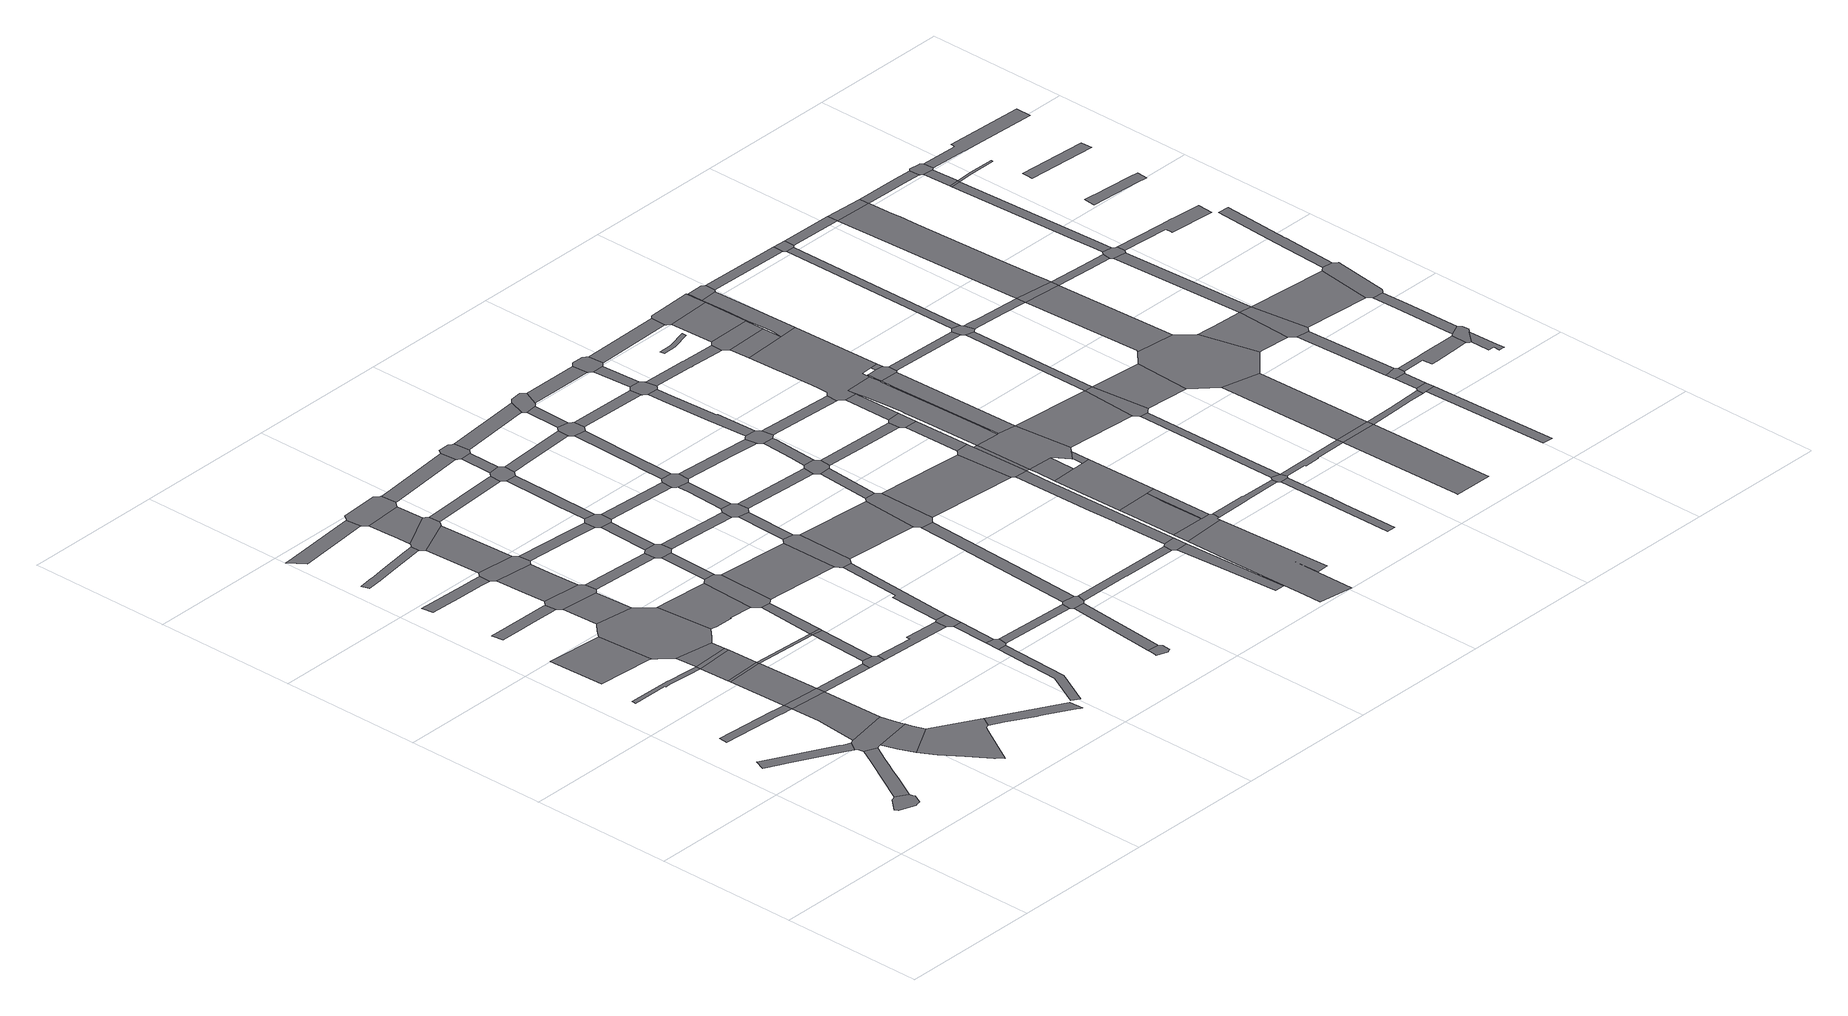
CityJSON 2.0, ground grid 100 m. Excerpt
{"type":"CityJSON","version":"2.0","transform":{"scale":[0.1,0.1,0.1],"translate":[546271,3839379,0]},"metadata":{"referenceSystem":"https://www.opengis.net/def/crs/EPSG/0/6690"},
"CityObjects":{
"road1":{"type":"Road","geometry":[{"type":"MultiSurface","lod":"1","boundaries":[[[0,1,2,3,4,5,6,7,8,9,10,11,12,13,14]]]}]},
"road2":{"type":"Road","attributes":{"RoadStructureAttribute.sectionType":"1"},"geometry":[{"type":"MultiSurface","lod":"1","boundaries":[[[15,16,17,18,19,20,21,22,23,24,25]]]}]},
"road3":{"type":"Road","attributes":{"RoadStructureAttribute.sectionType":"1"},"geometry":[{"type":"MultiSurface","lod":"1","boundaries":[[[26,27,28,0,14,29,30,31,32,33,34,35]]]}]},
"road4":{"type":"Road","attributes":{"RoadStructureAttribute.sectionType":"1"},"geometry":[{"type":"MultiSurface","lod":"1","boundaries":[[[36,37,38,39,40,41,42,43,44]]]}]},
"road5":{"type":"Road","attributes":{"RoadStructureAttribute.sectionType":"1"},"geometry":[{"type":"MultiSurface","lod":"1","boundaries":[[[45,46,47,48,49,50,51,52,53,54,55]]]}]},
"road6":{"type":"Road","geometry":[{"type":"MultiSurface","lod":"1","boundaries":[[[56,57,58,59,60,25,24,61,62,26,35,63,64,65]]]}]},
"road7":{"type":"Road","attributes":{"RoadStructureAttribute.sectionType":"1"},"geometry":[{"type":"MultiSurface","lod":"1","boundaries":[[[66,65,64,67,68,69]]]}]},
"road8":{"type":"Road","attributes":{"function":"2","RoadStructureAttribute.sectionType":"1"},"geometry":[{"type":"MultiSurface","lod":"1","boundaries":[[[70,71,72,73,74,75]]]}]},
"road9":{"type":"Road","attributes":{"RoadStructureAttribute.sectionType":"1"},"geometry":[{"type":"MultiSurface","lod":"1","boundaries":[[[43,76,77,60,59,78]]]}]},
"road10":{"type":"Road","geometry":[{"type":"MultiSurface","lod":"1","boundaries":[[[79,69,68,80,81,82,83,84,85,86,87,88,89]]]}]},
"road11":{"type":"Road","geometry":[{"type":"MultiSurface","lod":"1","boundaries":[[[44,43,78,90]]]}]},
"road12":{"type":"Road","attributes":{"RoadStructureAttribute.sectionType":"1"},"geometry":[{"type":"MultiSurface","lod":"1","boundaries":[[[91,92,93,94,44,90]]]}]},
"road13":{"type":"Road","attributes":{"RoadStructureAttribute.sectionType":"1"},"geometry":[{"type":"MultiSurface","lod":"1","boundaries":[[[95,96,97,98,99,100,101,102,103]]]}]},
"road14":{"type":"Road","geometry":[{"type":"MultiSurface","lod":"1","boundaries":[[[104,105,93,92]]]}]},
"road15":{"type":"Road","attributes":{"RoadStructureAttribute.sectionType":"1"},"geometry":[{"type":"MultiSurface","lod":"1","boundaries":[[[106,107,105,104]]]}]},
"road16":{"type":"Road","geometry":[{"type":"MultiSurface","lod":"1","boundaries":[[[108,55,54,107,106]]]}]},
"road17":{"type":"Road","attributes":{"RoadStructureAttribute.sectionType":"1"},"geometry":[{"type":"MultiSurface","lod":"1","boundaries":[[[109,110,111,112,113,114,115,116]]]}]},
"road18":{"type":"Road","attributes":{"RoadStructureAttribute.sectionType":"1"},"geometry":[{"type":"MultiSurface","lod":"1","boundaries":[[[117,118,55,108,119]]]}]},
"road19":{"type":"Road","attributes":{"RoadStructureAttribute.sectionType":"1"},"geometry":[{"type":"MultiSurface","lod":"1","boundaries":[[[120,121,122,123,124,125,126,127,128,129,130]]]}]},
"road20":{"type":"Road","geometry":[{"type":"MultiSurface","lod":"1","boundaries":[[[131,132,133,75,74,134,117,119,135,136,137,138]]]}]},
"road21":{"type":"Road","attributes":{"RoadStructureAttribute.sectionType":"1"},"geometry":[{"type":"MultiSurface","lod":"1","boundaries":[[[90,78,139,140]]]}]},
"road22":{"type":"Road","attributes":{"RoadStructureAttribute.sectionType":"1"},"geometry":[{"type":"MultiSurface","lod":"1","boundaries":[[[141,142,143,144,145]]]}]},
"road23":{"type":"Road","attributes":{"RoadStructureAttribute.sectionType":"1"},"geometry":[{"type":"MultiSurface","lod":"1","boundaries":[[[146,131,138,147]]]}]},
"road24":{"type":"Road","attributes":{"RoadStructureAttribute.sectionType":"1"},"geometry":[{"type":"MultiSurface","lod":"1","boundaries":[[[89,88,148,149,150,151,152,153,154,155]]]}]},
"road25":{"type":"Road","geometry":[{"type":"MultiSurface","lod":"1","boundaries":[[[156,157,103,102,158,146,147,159,160,161,162,163]]]}]},
"road26":{"type":"Road","attributes":{"RoadStructureAttribute.sectionType":"1"},"geometry":[{"type":"MultiSurface","lod":"1","boundaries":[[[104,92,164,165]]]}]},
"road27":{"type":"Road","attributes":{"RoadStructureAttribute.sectionType":"1"},"geometry":[{"type":"MultiSurface","lod":"1","boundaries":[[[166,167,156,163,168,169]]]}]},
"road28":{"type":"Road","geometry":[{"type":"MultiSurface","lod":"1","boundaries":[[[170,171,140,139,172,173,174]]]}]},
"road29":{"type":"Road","geometry":[{"type":"MultiSurface","lod":"1","boundaries":[[[175,116,115,176,166,169,177,178,179,180,181,182]]]}]},
"road30":{"type":"Road","attributes":{"RoadStructureAttribute.sectionType":"1"},"geometry":[{"type":"MultiSurface","lod":"1","boundaries":[[[164,170,174,183]]]}]},
"road31":{"type":"Road","attributes":{"RoadStructureAttribute.sectionType":"1"},"geometry":[{"type":"MultiSurface","lod":"1","boundaries":[[[184,185,186,175,182]]]}]},
"road32":{"type":"Road","attributes":{"function":"2","RoadStructureAttribute.sectionType":"1"},"geometry":[{"type":"MultiSurface","lod":"1","boundaries":[[[187,137,136,188,189,190,191,192]]]}]},
"road33":{"type":"Road","geometry":[{"type":"MultiSurface","lod":"1","boundaries":[[[165,164,183,193]]]}]},
"road34":{"type":"Road","geometry":[{"type":"MultiSurface","lod":"1","boundaries":[[[194,195,196,197,198,199,120,130,200,201,186,185,202,203,204]]]}]},
"road35":{"type":"Road","attributes":{"RoadStructureAttribute.sectionType":"1"},"geometry":[{"type":"MultiSurface","lod":"1","boundaries":[[[205,206,207,208,209,196,195]]]}]},
"road36":{"type":"Road","attributes":{"RoadStructureAttribute.sectionType":"1"},"geometry":[{"type":"MultiSurface","lod":"1","boundaries":[[[210,211,165,193,212,213]]]}]},
"road37":{"type":"Road","geometry":[{"type":"MultiSurface","lod":"1","boundaries":[[[214,215,216,217,218,219,141,145,220,221,206,205,222,223,224,225]]]}]},
"road38":{"type":"Road","attributes":{"RoadStructureAttribute.sectionType":"1"},"geometry":[{"type":"MultiSurface","lod":"1","boundaries":[[[162,161,226,227]]]}]},
"road39":{"type":"Road","attributes":{"RoadStructureAttribute.sectionType":"1"},"geometry":[{"type":"MultiSurface","lod":"1","boundaries":[[[228,229,230,231,232,233,234,235,236]]]}]},
"road40":{"type":"Road","attributes":{"RoadStructureAttribute.sectionType":"1"},"geometry":[{"type":"MultiSurface","lod":"1","boundaries":[[[237,238,239,240,173,172,241,242,243,244]]]}]},
"road41":{"type":"Road","geometry":[{"type":"MultiSurface","lod":"1","boundaries":[[[245,192,191,210,213,246,247,248]]]}]},
"road42":{"type":"Road","attributes":{"RoadStructureAttribute.sectionType":"1"},"geometry":[{"type":"MultiSurface","lod":"1","boundaries":[[[249,250,251,252,180,179,253,254,255,256]]]}]},
"road43":{"type":"Road","geometry":[{"type":"MultiSurface","lod":"1","boundaries":[[[257,228,236,258,259,260]]]}]},
"road44":{"type":"Road","attributes":{"RoadStructureAttribute.sectionType":"1"},"geometry":[{"type":"MultiSurface","lod":"1","boundaries":[[[261,262,263,245,248,264]]]}]},
"road45":{"type":"Road","attributes":{"RoadStructureAttribute.sectionType":"1"},"geometry":[{"type":"MultiSurface","lod":"1","boundaries":[[[265,257,260,266]]]}]},
"road46":{"type":"Road","geometry":[{"type":"MultiSurface","lod":"1","boundaries":[[[267,227,226,261,264,268,269,270,271]]]}]},
"road47":{"type":"Road","geometry":[{"type":"MultiSurface","lod":"1","boundaries":[[[272,244,243,273,274,265,266,275,276]]]}]},
"road48":{"type":"Road","attributes":{"RoadStructureAttribute.sectionType":"1"},"geometry":[{"type":"MultiSurface","lod":"1","boundaries":[[[277,278,279,204,203,280,281]]]}]},
"road49":{"type":"Road","attributes":{"RoadStructureAttribute.sectionType":"1"},"geometry":[{"type":"MultiSurface","lod":"1","boundaries":[[[282,283,267,271,284,285]]]}]},
"road50":{"type":"Road","attributes":{"function":"2","RoadStructureAttribute.sectionType":"1"},"geometry":[{"type":"MultiSurface","lod":"1","boundaries":[[[247,246,286,287,288]]]}]},
"road51":{"type":"Road","attributes":{"RoadStructureAttribute.sectionType":"1"},"geometry":[{"type":"MultiSurface","lod":"1","boundaries":[[[289,290,225,224,291]]]}]},
"road52":{"type":"Road","geometry":[{"type":"MultiSurface","lod":"1","boundaries":[[[292,293,256,255,294,282,285,295,296,297]]]}]},
"road53":{"type":"Road","attributes":{"RoadStructureAttribute.sectionType":"1"},"geometry":[{"type":"MultiSurface","lod":"1","boundaries":[[[298,299,300,301,272,276,302]]]}]},
"road54":{"type":"Road","attributes":{"RoadStructureAttribute.sectionType":"1"},"geometry":[{"type":"MultiSurface","lod":"1","boundaries":[[[259,258,303,304]]]}]},
"road55":{"type":"Road","geometry":[{"type":"MultiSurface","lod":"1","boundaries":[[[305,306,307,308,309,310,311,312,313]]]}]},
"road56":{"type":"Road","attributes":{"RoadStructureAttribute.sectionType":"1"},"geometry":[{"type":"MultiSurface","lod":"1","boundaries":[[[314,315,316,317,318,319,320,292,297]]]}]},
"road57":{"type":"Road","attributes":{"RoadStructureAttribute.sectionType":"1"},"geometry":[{"type":"MultiSurface","lod":"1","boundaries":[[[270,269,321,322,323]]]}]},
"road58":{"type":"Road","attributes":{"RoadStructureAttribute.sectionType":"1"},"geometry":[{"type":"MultiSurface","lod":"1","boundaries":[[[324,305,313,325,326]]]}]},
"road59":{"type":"Road","geometry":[{"type":"MultiSurface","lod":"1","boundaries":[[[327,328,329,277,281,330,317,316,331,332,333]]]}]},
"road60":{"type":"Road","geometry":[{"type":"MultiSurface","lod":"1","boundaries":[[[334,288,287,335,336,298,302,337,338,339,340,341,342]]]}]},
"road61":{"type":"Road","attributes":{"RoadStructureAttribute.sectionType":"1"},"geometry":[{"type":"MultiSurface","lod":"1","boundaries":[[[343,344,329,328]]]}]},
"road62":{"type":"Road","attributes":{"RoadStructureAttribute.sectionType":"1"},"geometry":[{"type":"MultiSurface","lod":"1","boundaries":[[[296,295,345,346]]]}]},
"road63":{"type":"Road","geometry":[{"type":"MultiSurface","lod":"1","boundaries":[[[347,348,349,350,289,291,351,352,344,343,353,354,355,356]]]}]},
"road64":{"type":"Road","geometry":[{"type":"MultiSurface","lod":"1","boundaries":[[[357,304,303,324,326,358,359,360,361]]]}]},
"road65":{"type":"Road","attributes":{"RoadStructureAttribute.sectionType":"1"},"geometry":[{"type":"MultiSurface","lod":"1","boundaries":[[[362,363,364,334,342,365]]]}]},
"road66":{"type":"Road","geometry":[{"type":"MultiSurface","lod":"1","boundaries":[[[366,367,323,322,362,365,368,369,370]]]}]},
"road67":{"type":"Road","attributes":{"RoadStructureAttribute.sectionType":"1"},"geometry":[{"type":"MultiSurface","lod":"1","boundaries":[[[371,372,373,366,370,374,375,376]]]}]},
"road68":{"type":"Road","attributes":{"RoadStructureAttribute.sectionType":"1"},"geometry":[{"type":"MultiSurface","lod":"1","boundaries":[[[377,378,333,332,379,380,381,382,383]]]}]},
"road69":{"type":"Road","attributes":{"function":"2","RoadStructureAttribute.sectionType":"1"},"geometry":[{"type":"MultiSurface","lod":"1","boundaries":[[[340,339,384,385]]]}]},
"road70":{"type":"Road","attributes":{"RoadStructureAttribute.sectionType":"1"},"geometry":[{"type":"MultiSurface","lod":"1","boundaries":[[[386,387,357,361,388,389]]]}]},
"road71":{"type":"Road","geometry":[{"type":"MultiSurface","lod":"1","boundaries":[[[390,391,346,345,392,371,376,393,394,395,396,397,398]]]}]},
"road72":{"type":"Road","attributes":{"RoadStructureAttribute.sectionType":"1"},"geometry":[{"type":"MultiSurface","lod":"1","boundaries":[[[399,356,355,400,401]]]}]},
"road73":{"type":"Road","attributes":{"RoadStructureAttribute.sectionType":"1"},"geometry":[{"type":"MultiSurface","lod":"1","boundaries":[[[402,403,404,390,398,405,406,407]]]}]},
"road74":{"type":"Road","attributes":{"RoadStructureAttribute.sectionType":"1"},"geometry":[{"type":"MultiSurface","lod":"1","boundaries":[[[369,368,408,409,410]]]}]},
"road75":{"type":"Road","attributes":{"RoadStructureAttribute.sectionType":"1"},"geometry":[{"type":"MultiSurface","lod":"1","boundaries":[[[360,359,411,412,413,414]]]}]},
"road76":{"type":"Road","geometry":[{"type":"MultiSurface","lod":"1","boundaries":[[[415,385,384,416,386,389,417,418,419,420,421,422]]]}]},
"road77":{"type":"Road","geometry":[{"type":"MultiSurface","lod":"1","boundaries":[[[423,377,383,402,407,424,425,426,427,428,429]]]}]},
"road78":{"type":"Road","attributes":{"RoadStructureAttribute.sectionType":"1"},"geometry":[{"type":"MultiSurface","lod":"1","boundaries":[[[430,431,423,429]]]}]},
"road79":{"type":"Road","attributes":{"RoadStructureAttribute.sectionType":"1"},"geometry":[{"type":"MultiSurface","lod":"1","boundaries":[[[432,395,394,433,434,435,436,437]]]}]},
"road80":{"type":"Road","attributes":{"RoadStructureAttribute.sectionType":"1"},"geometry":[{"type":"MultiSurface","lod":"1","boundaries":[[[438,439,440,415,422]]]}]},
"road81":{"type":"Road","geometry":[{"type":"MultiSurface","lod":"1","boundaries":[[[441,442,443,444,399,401,445,431,430,446,447,448]]]}]},
"road82":{"type":"Road","geometry":[{"type":"MultiSurface","lod":"1","boundaries":[[[449,410,409,450,440,439,451,452,453,454]]]}]},
"road83":{"type":"Road","attributes":{"RoadStructureAttribute.sectionType":"1"},"geometry":[{"type":"MultiSurface","lod":"1","boundaries":[[[455,456,457,458,459,460]]]}]},
"road84":{"type":"Road","attributes":{"RoadStructureAttribute.sectionType":"1"},"geometry":[{"type":"MultiSurface","lod":"1","boundaries":[[[426,425,461,462,463]]]}]},
"road85":{"type":"Road","attributes":{"RoadStructureAttribute.sectionType":"1"},"geometry":[{"type":"MultiSurface","lod":"1","boundaries":[[[464,465,466,449,454,467,468,469]]]}]},
"road86":{"type":"Road","geometry":[{"type":"MultiSurface","lod":"1","boundaries":[[[470,471,414,413,472,457,456]]]}]},
"road87":{"type":"Road","attributes":{"function":"2","RoadStructureAttribute.sectionType":"1"},"geometry":[{"type":"MultiSurface","lod":"1","boundaries":[[[473,419,418,474,475,476]]]}]},
"road88":{"type":"Road","geometry":[{"type":"MultiSurface","lod":"1","boundaries":[[[477,478,437,436,464,469,479,480,481,482]]]}]},
"road89":{"type":"Road","attributes":{"RoadStructureAttribute.sectionType":"1"},"geometry":[{"type":"MultiSurface","lod":"1","boundaries":[[[448,447,483,484,485]]]}]},
"road90":{"type":"Road","geometry":[{"type":"MultiSurface","lod":"1","boundaries":[[[486,487,488,489,490,491,492,493,494,495,496,497,498,499,500]]]}]},
"road91":{"type":"Road","attributes":{"RoadStructureAttribute.sectionType":"1"},"geometry":[{"type":"MultiSurface","lod":"1","boundaries":[[[501,502,503,477,482,504,505,506,507,508]]]}]},
"road92":{"type":"Road","attributes":{"RoadStructureAttribute.sectionType":"1"},"geometry":[{"type":"MultiSurface","lod":"1","boundaries":[[[509,510,511,512,471,470,513,514,515]]]}]},
"road93":{"type":"Road","attributes":{"RoadStructureAttribute.sectionType":"1"},"geometry":[{"type":"MultiSurface","lod":"1","boundaries":[[[453,452,516,517,518]]]}]},
"road94":{"type":"Road","geometry":[{"type":"MultiSurface","lod":"1","boundaries":[[[519,487,486,520,521,522,523,524,525,526,527,528]]]}]},
"road95":{"type":"Road","geometry":[{"type":"MultiSurface","lod":"1","boundaries":[[[529,530,463,462,531,501,508,532,533,534,535,536]]]}]},
"road96":{"type":"Road","attributes":{"function":"1","RoadStructureAttribute.sectionType":"7"},"geometry":[{"type":"MultiSurface","lod":"1","boundaries":[[[537,538,539,540,541,542,519,528]]]}]},
"road97":{"type":"Road","attributes":{"RoadStructureAttribute.sectionType":"1"},"geometry":[{"type":"MultiSurface","lod":"1","boundaries":[[[543,544,529,536]]]}]},
"road98":{"type":"Road","geometry":[{"type":"MultiSurface","lod":"1","boundaries":[[[545,546,547,485,484,548,549,544,543,550,551,552,553,554,555,556]]]}]},
"road99":{"type":"Road","attributes":{"RoadStructureAttribute.sectionType":"1"},"geometry":[{"type":"MultiSurface","lod":"1","boundaries":[[[481,480,557,558]]]}]},
"road100":{"type":"Road","geometry":[{"type":"MultiSurface","lod":"1","boundaries":[[[559,560,561,476,475,509,515,562]]]}]},
"road101":{"type":"Road","attributes":{"RoadStructureAttribute.sectionType":"1"},"geometry":[{"type":"MultiSurface","lod":"1","boundaries":[[[563,540,564,526,525]]]}]},
"road102":{"type":"Road","geometry":[{"type":"MultiSurface","lod":"1","boundaries":[[[565,566,567,568,541,540,563]]]}]},
"road103":{"type":"Road","attributes":{"function":"2","RoadStructureAttribute.sectionType":"1"},"geometry":[{"type":"MultiSurface","lod":"1","boundaries":[[[569,562,515,570,571,572,573]]]}]},
"road104":{"type":"Road","attributes":{"function":"1","RoadStructureAttribute.sectionType":"7"},"geometry":[{"type":"MultiSurface","lod":"1","boundaries":[[[572,574,568,567,575,576]]]}]},
"road105":{"type":"Road","attributes":{"RoadStructureAttribute.sectionType":"1"},"geometry":[{"type":"MultiSurface","lod":"1","boundaries":[[[577,578,560,559]]]}]},
"road106":{"type":"Road","geometry":[{"type":"MultiSurface","lod":"1","boundaries":[[[579,580,518,517,578,577]]]}]},
"road107":{"type":"Road","attributes":{"RoadStructureAttribute.sectionType":"1"},"geometry":[{"type":"MultiSurface","lod":"1","boundaries":[[[581,582,583,535,534,584,585,586,587,588,589,590]]]}]},
"road108":{"type":"Road","geometry":[{"type":"MultiSurface","lod":"1","boundaries":[[[573,572,576,591,592,593,594,595,596,597]]]}]},
"road109":{"type":"Road","attributes":{"RoadStructureAttribute.sectionType":"1"},"geometry":[{"type":"MultiSurface","lod":"1","boundaries":[[[593,592,598,566,565]]]}]},
"road110":{"type":"Road","geometry":[{"type":"MultiSurface","lod":"1","boundaries":[[[599,580,579,600,601,602]]]}]},
"road111":{"type":"Road","attributes":{"RoadStructureAttribute.sectionType":"1"},"geometry":[{"type":"MultiSurface","lod":"1","boundaries":[[[603,604,523,522,605,606,607,608]]]}]},
"road112":{"type":"Road","attributes":{"RoadStructureAttribute.sectionType":"1"},"geometry":[{"type":"MultiSurface","lod":"1","boundaries":[[[609,553,552,610]]]}]},
"road113":{"type":"Road","attributes":{"function":"1","RoadStructureAttribute.sectionType":"7"},"geometry":[{"type":"MultiSurface","lod":"1","boundaries":[[[611,612,613,614,615,616,617,618,619,620,621,622,623,624,625,626,627,573,597]]]}]},
"road114":{"type":"Road","attributes":{"RoadStructureAttribute.sectionType":"1"},"geometry":[{"type":"MultiSurface","lod":"1","boundaries":[[[628,629,630,631,632,633]]]}]},
"road115":{"type":"Road","attributes":{"RoadStructureAttribute.sectionType":"1"},"geometry":[{"type":"MultiSurface","lod":"1","boundaries":[[[634,635,636,637,638,639,640,641,642]]]}]},
"road116":{"type":"Road","attributes":{"RoadStructureAttribute.sectionType":"1"},"geometry":[{"type":"MultiSurface","lod":"1","boundaries":[[[643,644,596,595,645]]]}]},
"road117":{"type":"Road","geometry":[{"type":"MultiSurface","lod":"1","boundaries":[[[646,647,648,649,650,651,652,653,654,655,558,557,656,657,599,602,658,659,618,617,660,661,662]]]}]},
"road118":{"type":"Road","geometry":[{"type":"MultiSurface","lod":"1","boundaries":[[[663,608,607,640,639,664,665]]]}]},
"road119":{"type":"Road","attributes":{"function":"1","RoadStructureAttribute.sectionType":"7"},"geometry":[{"type":"MultiSurface","lod":"1","boundaries":[[[666,667,649,648]]]}]},
"road120":{"type":"Road","geometry":[{"type":"MultiSurface","lod":"1","boundaries":[[[668,669,670,671,672,673,643,645,674,675,676,677,678,679]]]}]},
"road121":{"type":"Road","geometry":[{"type":"MultiSurface","lod":"1","boundaries":[[[680,681,682,683,684,590,589,685,686,667,666]]]}]},
"road122":{"type":"Road","attributes":{"function":"2","RoadStructureAttribute.sectionType":"1"},"geometry":[{"type":"MultiSurface","lod":"1","boundaries":[[[687,595,594,688,689]]]}]},
"road123":{"type":"Road","attributes":{"RoadStructureAttribute.sectionType":"1"},"geometry":[{"type":"MultiSurface","lod":"1","boundaries":[[[662,661,668,679]]]}]},
"road124":{"type":"Road","attributes":{"function":"1"},"geometry":[{"type":"MultiSurface","lod":"1","boundaries":[[[690,691,692,682,681]]]}]},
"road125":{"type":"Road","attributes":{"RoadStructureAttribute.sectionType":"1"},"geometry":[{"type":"MultiSurface","lod":"1","boundaries":[[[693,663,665,694,695,696]]]}]},
"road126":{"type":"Road","geometry":[{"type":"MultiSurface","lod":"1","boundaries":[[[697,698,699,700,609,610,701,692,691]]]}]},
"road127":{"type":"Road","attributes":{"RoadStructureAttribute.sectionType":"1"},"geometry":[{"type":"MultiSurface","lod":"1","boundaries":[[[702,665,664,703,704,705,706,707]]]}]},
"road128":{"type":"Road","attributes":{"function":"1"},"geometry":[{"type":"MultiSurface","lod":"1","boundaries":[[[708,709,710,711,712,713,714,648,647]]]}]},
"road129":{"type":"Road","geometry":[{"type":"MultiSurface","lod":"1","boundaries":[[[689,688,715,693,696,716,717,718,719]]]}]},
"road130":{"type":"Road","attributes":{"RoadStructureAttribute.sectionType":"1"},"geometry":[{"type":"MultiSurface","lod":"1","boundaries":[[[676,675,720,721,722]]]}]},
"road131":{"type":"Road","geometry":[{"type":"MultiSurface","lod":"1","boundaries":[[[723,724,725,710,709,726,727]]]}]},
"road132":{"type":"Road","attributes":{"RoadStructureAttribute.sectionType":"1"},"geometry":[{"type":"MultiSurface","lod":"1","boundaries":[[[707,728,729,730,731,732,733]]]}]},
"road133":{"type":"Road","attributes":{"RoadStructureAttribute.sectionType":"1"},"geometry":[{"type":"MultiSurface","lod":"1","boundaries":[[[734,689,719,735]]]}]},
"road134":{"type":"Road","attributes":{"function":"2","RoadStructureAttribute.sectionType":"1"},"geometry":[{"type":"MultiSurface","lod":"1","boundaries":[[[719,718,736,737]]]}]},
"road135":{"type":"Road","geometry":[{"type":"MultiSurface","lod":"1","boundaries":[[[702,707,733,738]]]}]},
"road136":{"type":"Road","geometry":[{"type":"MultiSurface","lod":"1","boundaries":[[[739,740,741,722,721,734,735,742,743,744]]]}]},
"road137":{"type":"Road","attributes":{"RoadStructureAttribute.sectionType":"1"},"geometry":[{"type":"MultiSurface","lod":"1","boundaries":[[[745,746,702,738,747]]]}]},
"road138":{"type":"Road","attributes":{"RoadStructureAttribute.sectionType":"1"},"geometry":[{"type":"MultiSurface","lod":"1","boundaries":[[[727,726,748,749]]]}]},
"road139":{"type":"Road","attributes":{"RoadStructureAttribute.sectionType":"1"},"geometry":[{"type":"MultiSurface","lod":"1","boundaries":[[[750,739,744,751]]]}]},
"road140":{"type":"Road","attributes":{"RoadStructureAttribute.sectionType":"1"},"geometry":[{"type":"MultiSurface","lod":"1","boundaries":[[[752,753,743,742,754,755,756]]]}]},
"road141":{"type":"Road","geometry":[{"type":"MultiSurface","lod":"1","boundaries":[[[757,737,736,745,747,758,759,760,761]]]}]},
"road142":{"type":"Road","attributes":{"RoadStructureAttribute.sectionType":"1"},"geometry":[{"type":"MultiSurface","lod":"1","boundaries":[[[762,763,738,733,764,765,766]]]}]},
"road143":{"type":"Road","geometry":[{"type":"MultiSurface","lod":"1","boundaries":[[[749,748,767,768,750,751,769,770,771,772]]]}]},
"road144":{"type":"Road","attributes":{"function":"3","RoadStructureAttribute.sectionType":"1"},"geometry":[{"type":"MultiSurface","lod":"1","boundaries":[[[773,774,757,761,775]]]}]},
"road145":{"type":"Road","attributes":{"RoadStructureAttribute.sectionType":"1"},"geometry":[{"type":"MultiSurface","lod":"1","boundaries":[[[776,777,778,779]]]}]},
"road146":{"type":"Road","geometry":[{"type":"MultiSurface","lod":"1","boundaries":[[[780,781,762,766,777,776]]]}]},
"road147":{"type":"Road","geometry":[{"type":"MultiSurface","lod":"1","boundaries":[[[756,755,773,775,782]]]}]},
"road148":{"type":"Road","attributes":{"RoadStructureAttribute.sectionType":"1"},"geometry":[{"type":"MultiSurface","lod":"1","boundaries":[[[783,781,780,784]]]}]},
"road149":{"type":"Road","attributes":{"RoadStructureAttribute.sectionType":"1"},"geometry":[{"type":"MultiSurface","lod":"1","boundaries":[[[772,771,785,786,787]]]}]},
"road150":{"type":"Road","geometry":[{"type":"MultiSurface","lod":"1","boundaries":[[[788,789,783,784,790,791,792]]]}]},
"road151":{"type":"Road","attributes":{"function":"2","RoadStructureAttribute.sectionType":"1"},"geometry":[{"type":"MultiSurface","lod":"1","boundaries":[[[793,794,795,760,759,796,797,798]]]}]},
"road152":{"type":"Road","attributes":{"RoadStructureAttribute.sectionType":"1"},"geometry":[{"type":"MultiSurface","lod":"1","boundaries":[[[799,800,789,788,801]]]}]},
"road153":{"type":"Road","attributes":{"function":"3","RoadStructureAttribute.sectionType":"1"},"geometry":[{"type":"MultiSurface","lod":"1","boundaries":[[[786,802,803,804,756,782,805,806,807,808,809,810,811,812,813]]]}]},
"road154":{"type":"Road","geometry":[{"type":"MultiSurface","lod":"1","boundaries":[[[798,797,814,799,801,815,816,817,818]]]}]},
"road155":{"type":"Road","attributes":{"RoadStructureAttribute.sectionType":"1"},"geometry":[{"type":"MultiSurface","lod":"1","boundaries":[[[819,782,775,820,821,822,823]]]}]},
"road156":{"type":"Road","attributes":{"RoadStructureAttribute.sectionType":"1"},"geometry":[{"type":"MultiSurface","lod":"1","boundaries":[[[824,825,826,792,791,827,828,829,830,831,832,833,834,835,836]]]}]},
"road157":{"type":"Road","geometry":[{"type":"MultiSurface","lod":"1","boundaries":[[[787,786,813,837]]]}]},
"road158":{"type":"Road","attributes":{"RoadStructureAttribute.sectionType":"1"},"geometry":[{"type":"MultiSurface","lod":"1","boundaries":[[[838,798,818,839,840,841]]]}]},
"road159":{"type":"Road","geometry":[{"type":"MultiSurface","lod":"1","boundaries":[[[842,843,844,845,823,822,846,838,841,847,848,849,850,851]]]}]},
"road160":{"type":"Road","attributes":{"function":"2","RoadStructureAttribute.sectionType":"1"},"geometry":[{"type":"MultiSurface","lod":"1","boundaries":[[[818,817,852,853]]]}]},
"road161":{"type":"Road","attributes":{"RoadStructureAttribute.sectionType":"1"},"geometry":[{"type":"MultiSurface","lod":"1","boundaries":[[[854,855,856,857,858,859,860,861,862,863,864]]]}]},
"road162":{"type":"Road","geometry":[{"type":"MultiSurface","lod":"1","boundaries":[[[865,866,867,836,835,868,869,864,863,870,871,872]]]}]},
"road163":{"type":"Road","attributes":{"RoadStructureAttribute.sectionType":"1"},"geometry":[{"type":"MultiSurface","lod":"1","boundaries":[[[873,874,837,813,875,876,877,878,879,880]]]}]},
"road164":{"type":"Road","attributes":{"RoadStructureAttribute.sectionType":"1"},"geometry":[{"type":"MultiSurface","lod":"1","boundaries":[[[881,882,883,884,866,865,885,886]]]}]},
"road165":{"type":"Road","attributes":{"RoadStructureAttribute.sectionType":"1"},"geometry":[{"type":"MultiSurface","lod":"1","boundaries":[[[887,888,889,890,891,842,851]]]}]},
"road166":{"type":"Road","geometry":[{"type":"MultiSurface","lod":"1","boundaries":[[[892,893,889,888]]]}]},
"road167":{"type":"Road","geometry":[{"type":"MultiSurface","lod":"1","boundaries":[[[894,853,852,895,881,886,896,897,898,899,900]]]}]},
"road168":{"type":"Road","attributes":{"RoadStructureAttribute.sectionType":"1"},"geometry":[{"type":"MultiSurface","lod":"1","boundaries":[[[901,893,892,902,903]]]}]},
"road169":{"type":"Road","geometry":[{"type":"MultiSurface","lod":"1","boundaries":[[[904,905,880,879,906,907,901,903,908,909,910,911,912,913,914]]]}]},
"road170":{"type":"Road","attributes":{"RoadStructureAttribute.sectionType":"1"},"geometry":[{"type":"MultiSurface","lod":"1","boundaries":[[[915,916,917,918,849,848,919,920,921,922,923,924]]]}]},
"road171":{"type":"Road","attributes":{"RoadStructureAttribute.sectionType":"1"},"geometry":[{"type":"MultiSurface","lod":"1","boundaries":[[[925,926,927,928,929,892,888]]]}]},
"road172":{"type":"Road","attributes":{"RoadStructureAttribute.sectionType":"1"},"geometry":[{"type":"MultiSurface","lod":"1","boundaries":[[[930,931,894,900,932,933,934]]]}]},
"road173":{"type":"Road","attributes":{"RoadStructureAttribute.sectionType":"1"},"geometry":[{"type":"MultiSurface","lod":"1","boundaries":[[[935,936,937,938,939,940,941,942,943,944,945]]]}]},
"road174":{"type":"Road","attributes":{"RoadStructureAttribute.sectionType":"1"},"geometry":[{"type":"MultiSurface","lod":"1","boundaries":[[[946,947,948,949,950]]]}]},
"road175":{"type":"Road","attributes":{"RoadStructureAttribute.sectionType":"1"},"geometry":[{"type":"MultiSurface","lod":"1","boundaries":[[[951,952,953,911,910,954,955,956,957,958]]]}]}
},
"vertices":[
[457,461,0],[436,452,0],[431,450,0],[422,446,0],[350,365,0],[355,354,0],[360,341,0],[473,303,0],[488,306,0],[511,311,0],[513,311,0],[547,376,0],[546,376,0],[542,395,0],[537,416,0],
[694,1079,0],[669,1092,0],[237,1319,0],[205,1335,0],[176,1261,0],[272,1211,0],[335,1178,0],[337,1177,0],[661,1008,0],[695,990,0],[737,1058,0],
[718,938,0],[696,896,0],[650,812,0],[621,571,0],[665,654,0],[674,671,0],[675,672,0],[698,714,0],[740,791,0],[802,904,0],
[714,1643,0],[688,1645,0],[254,1674,0],[252,1615,0],[689,1585,0],[710,1583,0],[787,1576,0],[791,1576,0],[788,1638,0],
[682,2323,0],[537,2335,0],[536,2335,0],[218,2339,0],[217,2312,0],[475,2309,0],[475,2300,0],[520,2302,0],[682,2288,0],[763,2284,0],[764,2316,0],
[1106,978,0],[1088,1046,0],[1081,1093,0],[1075,1126,0],[771,1069,0],[705,985,0],[711,981,0],[825,910,0],[837,914,0],[1112,959,0],
[1124,920,0],[871,809,0],[917,698,0],[1153,833,0],
[231,3005,0],[245,2606,0],[625,2579,0],[645,2578,0],[652,2577,0],[628,2975,0],
[797,1372,0],[775,1121,0],[1061,1559,0],
[1453,664,0],[980,584,0],[1077,452,0],[1178,308,0],[1182,302,0],[1191,301,0],[1220,260,0],[1368,516,0],[1403,576,0],[1431,585,0],[1470,655,0],
[1058,1620,0],
[1044,2053,0],[1044,2063,0],[773,2049,0],[788,1647,0],
[670,3448,0],[501,3452,0],[214,3458,0],[223,3375,0],[378,3373,0],[500,3372,0],[671,3370,0],[688,3370,0],[684,3449,0],
[1042,2083,0],[773,2070,0],
[1034,2298,0],[765,2284,0],
[1033,2330,0],
[600,3958,0],[508,3961,0],[166,3972,0],[178,3891,0],[396,3884,0],[597,3878,0],[665,3876,0],[665,3956,0],
[757,2471,0],[764,2320,0],[1029,2429,0],
[642,4482,0],[574,4472,0],[343,4440,0],[248,4425,0],[195,4419,0],[113,4408,0],[127,4351,0],[239,4366,0],[321,4377,0],[398,4388,0],[640,4420,0],
[730,3081,0],[717,3068,0],[675,3029,0],[679,2549,0],[1078,2476,0],[1139,2535,0],[1111,2937,0],[1004,3047,0],
[1443,1540,0],[1446,1600,0],
[609,4970,0],[80,4922,0],[8,4915,0],[87,4812,0],[616,4861,0],
[718,3336,0],[990,3317,0],
[1523,534,0],[1701,435,0],[1720,424,0],[1736,416,0],[1930,307,0],[1940,302,0],[1953,295,0],[1945,393,0],
[711,3479,0],[686,3451,0],[691,3370,0],[1003,3330,0],[1013,3339,0],[1018,3344,0],[1013,3426,0],[984,3456,0],
[1492,2040,0],[1492,2060,0],
[696,3847,0],[704,3650,0],[975,3653,0],[969,3823,0],
[1474,1625,0],[1465,1617,0],[1572,1534,0],[1574,1593,0],[1552,1616,0],
[690,3985,0],[666,3876,0],[982,3836,0],[989,3842,0],[997,3850,0],[987,3932,0],[971,3952,0],[962,3963,0],
[1570,2034,0],
[942,4406,0],[937,4507,0],[671,4390,0],
[1212,2930,0],[1180,2531,0],[1307,2525,0],[1308,2532,0],[1478,2520,0],[1498,2909,0],
[1571,2055,0],
[946,4637,0],[930,4650,0],[664,4508,0],[660,4502,0],[652,4493,0],[649,4490,0],[645,4416,0],[661,4400,0],[951,4525,0],[964,4542,0],[960,4624,0],
[921,4844,0],[651,4827,0],[651,4817,0],[659,4649,0],[659,4638,0],
[1522,2471,0],[1493,2069,0],[1584,2369,0],[1588,2466,0],
[945,4997,0],[926,5012,0],[910,5025,0],[638,5009,0],[626,4992,0],[611,4970,0],[619,4859,0],[636,4842,0],[935,4862,0],[952,4883,0],[957,4884,0],[951,4993,0],
[1515,3319,0],[1515,3399,0],
[2109,1107,0],[2097,851,0],[2096,831,0],[2087,640,0],[1969,406,0],[1967,403,0],[2018,371,0],[2149,622,0],[2169,1105,0],
[1850,1606,0],[1847,1606,0],[1847,1590,0],[1847,1579,0],[1846,1521,0],[1963,1515,0],[2088,1508,0],[2091,1593,0],
[1531,2935,0],[1625,2493,0],[1633,2897,0],[1610,2930,0],
[1459,3900,0],[1408,3903,0],[1386,3905,0],[995,3932,0],[1402,3823,0],[1528,3815,0],[1531,3815,0],[1532,3895,0],
[2114,1209,0],[2189,1123,0],[2198,1183,0],[2175,1205,0],
[1541,3286,0],[1533,3003,0],[1533,3000,0],[1623,3287,0],
[2127,1480,0],[2187,1476,0],
[1545,3424,0],[1642,3301,0],[1657,3312,0],[1652,3392,0],[1626,3421,0],
[2109,1607,0],[2099,1507,0],[2125,1482,0],[2191,1559,0],[2193,1599,0],
[1550,4660,0],[1532,4659,0],[962,4623,0],[965,4542,0],[1545,4579,0],
[1559,3787,0],[1554,3659,0],[1636,3659,0],[1639,3779,0],
[1716,2489,0],[2150,2455,0],[2150,2858,0],
[1543,5052,0],[1515,5049,0],[1552,4943,0],
[1562,3922,0],[1542,3903,0],[1540,3806,0],[1666,3804,0],[1669,3885,0],[1642,3914,0],
[2184,2414,0],[2157,1970,0],[2156,1968,0],[2128,1970,0],[2245,2407,0],
[2738,1101,0],[2740,1162,0],
[2697,438,0],[2693,391,0],[2683,364,0],[2759,337,0],[2785,350,0],[2787,350,0],[2796,411,0],[2794,413,0],[2778,431,0],
[1648,4282,0],[1649,4309,0],[1653,4554,0],[1574,4553,0],[1568,4283,0],[1565,4101,0],[1565,4099,0],
[1863,3301,0],[2161,3284,0],[2164,3364,0],
[2755,1081,0],[2783,485,0],[2836,1077,0],
[1677,4679,0],[1657,4697,0],[1577,4688,0],[1565,4561,0],[1653,4557,0],[1680,4588,0],[1687,4669,0],
[2178,2888,0],[2171,2429,0],[2177,2422,0],[2257,2420,0],[2259,2423,0],[2280,2447,0],[2284,2850,0],[2261,2874,0],[2256,2878,0],
[1661,4922,0],[1581,4918,0],
[2173,3775,0],[2178,3855,0],
[1669,5069,0],[1646,5087,0],[1565,5083,0],[1547,5057,0],[1558,4938,0],[1561,4935,0],[1682,4947,0],[1683,4949,0],[1688,4955,0],[1675,5064,0],
[2764,1183,0],[2851,1092,0],[2856,1096,0],[2873,1157,0],[2855,1171,0],
[2190,3255,0],[2183,3027,0],[2178,2895,0],[2272,3246,0],
[2190,3392,0],[2179,3380,0],[2301,3277,0],[2298,3357,0],[2269,3385,0],
[2204,3746,0],[2204,3743,0],[2202,3665,0],[2280,3666,0],[2282,3738,0],[2283,3739,0],
[2199,4702,0],[1758,4673,0],[1688,4589,0],[1764,4593,0],[1958,4605,0],[1960,4606,0],[2197,4620,0],
[2798,2407,0],[2825,2806,0],
[2825,2363,0],[2811,2103,0],[2875,1578,0],[2914,2355,0],
[2207,3883,0],[2197,3874,0],[2195,3753,0],[2291,3747,0],[2311,3766,0],[2317,3846,0],[2294,3867,0],[2286,3875,0],[2286,3878,0],
[2250,5119,0],[2203,5005,0],[2208,5000,0],
[2223,4593,0],[2212,4079,0],[2211,4057,0],[2291,4057,0],[2292,4077,0],[2306,4583,0],
[2622,3260,0],[2848,3248,0],[2859,3328,0],
[3225,1092,0],[3237,1091,0],[3630,1085,0],[3630,1145,0],
[2853,2832,0],[2825,2366,0],[2932,2372,0],[2954,2393,0],[2956,2799,0],[2935,2823,0],[2931,2828,0],[2930,2829,0],
[2226,4729,0],[2325,4604,0],[2334,4614,0],[2333,4693,0],[2333,4694,0],[2327,4699,0],[2307,4719,0],
[2314,4987,0],[2232,4978,0],
[2692,3821,0],[2686,3741,0],[2868,3729,0],[2870,3729,0],[2884,3728,0],[2869,3809,0],
[2930,2831,0],[2957,3218,0],[2877,3215,0],
[2385,5129,0],[2362,5156,0],[2277,5144,0],[2260,5128,0],[2213,4996,0],[2333,5006,0],[2337,5009,0],[2390,5124,0],
[2886,3352,0],[2866,3227,0],[2983,3241,0],[2986,3241,0],[2992,3318,0],[2967,3349,0],
[3768,456,0],[3742,1068,0],[3655,1064,0],[3676,733,0],[3702,321,0],[3772,321,0],
[2335,4615,0],[2831,4606,0],[2824,4686,0],
[2908,3697,0],[2908,3672,0],[2894,3465,0],[2974,3460,0],[2987,3673,0],[2987,3695,0],
[3738,1168,0],[3652,1164,0],[3640,1077,0],
[3409,2763,0],[3378,2362,0],[3604,2346,0],[3582,2750,0],
[2899,3832,0],[2880,3817,0],[2993,3700,0],[3016,3719,0],[3008,3800,0],[2980,3829,0],
[2343,5015,0],[2806,5013,0],[2799,5123,0],
[4077,1099,0],[3767,1079,0],[3770,856,0],[3771,832,0],[3772,738,0],[3782,157,0],[3783,40,0],[4027,7,0],[4026,64,0],[4019,466,0],[4017,614,0],[4016,711,0],[4029,290,0],[4029,275,0],[4115,279,0],
[2860,4577,0],[2865,4465,0],[2884,4116,0],[2969,4119,0],[2964,4119,0],[2964,4120,0],[2945,4470,0],[2940,4574,0],
[3624,2328,0],[3638,1743,0],[3643,1545,0],[3643,1543,0],[3737,1188,0],[3720,2192,0],[3718,2324,0],
[3294,3227,0],[3578,3215,0],[3575,3296,0],
[3766,1191,0],[4076,1122,0],[4083,1123,0],[4095,1123,0],[4095,1175,0],[4090,1179,0],[4079,1189,0],[4013,1190,0],[4010,1145,0],[4010,1190,0],
[2852,4713,0],[2833,4695,0],[2838,4599,0],[2959,4593,0],[2968,4602,0],[2968,4603,0],[2954,4689,0],[2932,4711,0],
[4009,1216,0],[4004,1486,0],[4006,1554,0],[4011,1623,0],[3760,1616,0],[3761,1556,0],
[2918,4990,0],[2837,4989,0],
[2829,5149,0],[2810,5133,0],[2805,5129,0],[2812,5009,0],[2817,5005,0],[2937,5006,0],[2943,5011,0],[2949,5015,0],[2942,5125,0],[2934,5130,0],[2930,5133,0],[2910,5146,0],
[3554,3692,0],[3557,3772,0],
[3706,2787,0],[3613,2784,0],[3601,2770,0],[3707,2737,0],
[4071,1625,0],[4014,1207,0],
[4062,2135,0],[4008,2133,0],[3926,2132,0],[3749,2127,0],
[3723,2736,0],[3718,2325,0],[3734,2324,0],[3745,2324,0],[3736,2735,0],
[3747,2258,0],[3924,2263,0],[3923,2316,0],
[3698,3188,0],[3605,3186,0],
[3695,3325,0],[3603,3322,0],
[3280,4671,0],[3275,4672,0],[2960,4682,0],[3246,4593,0],[3275,4592,0],[3278,4592,0],[3311,4590,0],[3437,4586,0],[3523,4582,0],[3525,4664,0],
[3932,2316,0],[4002,2215,0],[4060,2273,0],[4093,2308,0],[4053,2714,0],[3923,2729,0],[3913,2729,0],
[4008,2205,0],
[3597,3659,0],[3689,3617,0],[3689,3637,0],[3689,3658,0],
[4362,1172,0],[4362,1178,0],[4339,1127,0],[4357,1128,0],[4621,1130,0],[4619,1171,0],
[3515,5134,0],[3510,5025,0],
[3910,2862,0],[3903,3160,0],[3894,3512,0],[3891,3642,0],[3891,3652,0],[3889,3712,0],[3889,3728,0],[3688,3718,0],[3689,3706,0],[3697,3638,0],[3701,3605,0],[3705,3568,0],[3712,3500,0],[3720,3388,0],[3722,3325,0],[3723,3297,0],[3728,3155,0],
[3363,4846,0],[3268,4843,0],[3271,4813,0],[3369,4816,0],[3511,4853,0],[3508,4885,0],
[4701,664,0],[4701,736,0],[4701,737,0],[4701,756,0],[4701,761,0],[4696,1115,0],[4636,1111,0],[4645,270,0],[4705,270,0],
[3900,3642,0],[3901,3552,0],[4032,3641,0],
[4021,3908,0],[4007,4427,0],[3873,4421,0],[3569,4403,0],[3577,4191,0],[3579,4147,0],[3589,3924,0],[3592,3856,0],[3589,3800,0],[3578,3791,0],[3570,3691,0],[3582,3679,0],[3688,3680,0],[3688,3709,0],[3888,3786,0],[3969,3791,0],[4024,3793,0],
[4637,1194,0],[4713,1132,0],[4697,1177,0],
[3870,4559,0],[3562,4550,0],
[3971,3752,0],[3958,3752,0],[3922,3750,0],[3897,3750,0],[3898,3730,0],[3900,3682,0],[4040,3649,0],[4047,3654,0],[4045,3716,0],[4038,3724,0],[4026,3738,0],[4026,3746,0],
[3867,4681,0],[3867,4694,0],[3556,4690,0],[3555,4689,0],[3547,4682,0],[3534,4582,0],[3547,4568,0],
[4615,2669,0],[4598,2269,0],[4624,2668,0],
[3865,4911,0],[3862,5013,0],[3543,4999,0],
[4630,2228,0],[4695,1309,0],[4695,1330,0],[4688,2225,0],
[3859,5105,0],[3857,5164,0],[3535,5150,0],[3521,5138,0],[3520,5017,0],
[5214,1183,0],[4871,1134,0],[4872,1125,0],[4982,1126,0],[4983,1131,0],[5214,1137,0],
[3991,5004,0],[3990,5051,0],[3868,5046,0],[3873,4874,0],[3877,4681,0],[3884,4557,0],[3884,4489,0],
[4630,2231,0],[4692,2228,0],[4703,2238,0],[4728,2258,0],[4686,2665,0],
[4048,3656,0],[4601,3638,0],[4590,3700,0],
[3985,5160,0],[3865,5155,0],[3866,5105,0],[4006,5069,0],[4006,5142,0],
[5214,1120,0],[5233,250,0],[5233,240,0],[5505,234,0],[5504,261,0],[5485,1136,0],
[4622,3618,0],[4682,3603,0],
[5042,2235,0],[5062,2634,0],
[5484,1184,0],
[4618,3727,0],[4607,3717,0],[4599,3709,0],[4708,3624,0],[4690,3693,0],[4677,3711,0],
[5194,2086,0],[5211,1306,0],[5465,2024,0],
[4597,5056,0],[4598,5129,0],
[4614,5037,0],[4674,5036,0],
[4828,3684,0],[4745,3690,0],[4953,3609,0],[5130,3598,0],[5131,3667,0],
[5159,2727,0],[5580,2130,0],[5643,2187,0],[5547,2592,0],[5442,2698,0],
[5944,1196,0],[5692,1188,0],[5692,1142,0],[5836,1148,0],[5944,1150,0],
[4601,5052,0],[4604,5048,0],[4684,5044,0],[4690,5049,0],[4692,5051,0],[4693,5127,0],
[5133,3598,0],[5171,2739,0],[5405,3577,0],
[6046,1153,0],[5972,1150,0],[6002,243,0],[6078,241,0],
[6043,1219,0],[5962,1216,0],
[5403,3636,0],
[5956,1384,0],[6038,1382,0],
[5069,5043,0],[5072,5043,0],[5068,5118,0],
[6037,1465,0],[5949,1451,0],[6041,1386,0],[6055,1400,0],[6056,1448,0],
[5678,2583,0],[5611,2587,0],[5548,2591,0],[5682,2183,0],[5878,2173,0],[5896,2571,0],
[5918,2132,0],[5946,1475,0],[6012,2125,0],
[5087,4676,0],[5130,3694,0],[5131,3672,0],[5401,3697,0],[5396,3773,0],[5383,4086,0],[5358,4665,0],[5352,4799,0],[5352,4800,0],[5348,4886,0],[5342,5030,0],[5342,5034,0],
[5908,2142,0],[6028,2143,0],[6040,2157,0],[6041,2158,0],[5988,2563,0],
[5668,3620,0],[5660,3562,0],[5668,3562,0],[5834,3552,0],[5841,3611,0],
[6284,1450,0],[6222,1450,0],[6214,1450,0],[6215,1402,0],[6223,1402,0],[6223,1401,0],[6223,1390,0],[6225,1331,0],[6266,1332,0],[6477,1338,0],[6505,1339,0],[6542,1344,0],[6541,1451,0],
[5339,5106,0],
[5851,3535,0],[5988,2564,0],[5988,2569,0],[5945,3525,0],
[5860,3632,0],[5853,3624,0],[5850,3620,0],[5848,3619,0],[5848,3538,0],[5954,3536,0],[5962,3546,0],[5959,3606,0],[5952,3606,0],[5933,3625,0],
[6520,2122,0],[6572,2519,0],
[6571,1187,0],[6609,1187,0],[6612,1186,0],[6612,1139,0],[6612,1136,0],[6632,1137,0],[6653,1138,0],[6652,1140,0],[6648,1188,0],[6643,1408,0],[6566,1320,0],
[6640,1500,0],[6561,1468,0],[6548,1457,0],[6549,1336,0],[6558,1327,0],[6650,1416,0],[6664,1432,0],[6661,1479,0],
[5653,5102,0],[5341,5106,0],[5423,5033,0],[5503,5032,0],[5504,5032,0],[5654,5029,0],[5783,5026,0],[5778,5099,0],
[6547,2089,0],[6551,1905,0],[6557,1667,0],[6561,1485,0],[6632,1898,0],[6628,2086,0],
[5931,3702,0],[5885,4794,0],[5811,4789,0],[5851,3877,0],[5859,3701,0],
[5884,4811,0],[5811,4807,0],
[6602,2542,0],[6547,2095,0],[6634,2091,0],[6654,2112,0],[6707,2507,0],[6681,2532,0],[6681,2535,0],
[5802,5008,0],[5883,4823,0],[5876,5003,0],
[5794,5114,0],[5781,5102,0],[5787,5022,0],[5799,5011,0],[5879,5005,0],[5889,5012,0],[5894,5016,0],[5890,5089,0],[5886,5093,0],[5874,5103,0],[5871,5106,0],
[6436,3574,0],[6410,3576,0],[6370,3579,0],[6307,3582,0],[6300,3521,0],[6303,3520,0],[6301,3476,0],[6300,3471,0],[6625,3447,0],[6633,3557,0],
[5998,4802,0],[6188,4802,0],[6188,4809,0],[6188,4817,0],[6006,4818,0],
[6652,3414,0],[6625,2936,0],[6704,2927,0],[6704,2931,0],[6732,3411,0],
[6604,4078,0],[6589,4079,0],[6586,4079,0],[6307,4100,0],[6305,4100,0],[6230,4105,0],[6227,4065,0],[6224,4024,0],[6581,4000,0],[6657,3994,0],[6665,4074,0],
[6206,4579,0],[6203,4539,0],[6201,4500,0],[6696,4468,0],[6690,4547,0],
[6165,5114,0],[6162,5082,0],[6162,5079,0],[6159,5005,0],[6161,5005,0],[6164,5005,0],[6721,4982,0],[6723,5092,0]
]}
